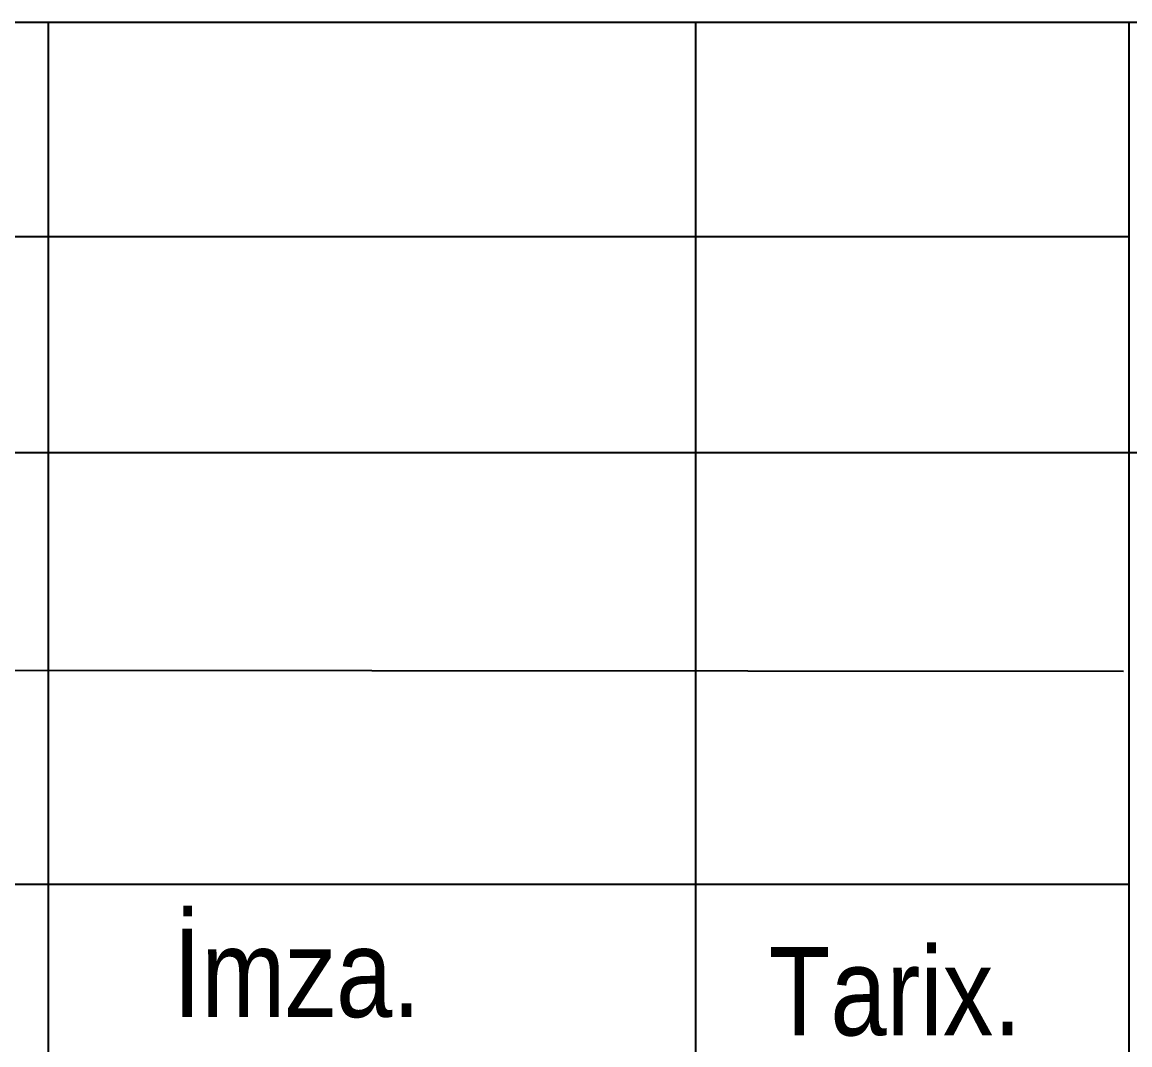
# Model space of a CAD drawing. Header units: millimetres. Extents: x 806395 to 2097197, y -233789 to 193681.
# Drawn here: x 2082111 to 2084680, y -173700 to -171328 of the extents above; entities that cross this region are included whole.
import ezdxf

# ---------------------------------------------------------------- set-up
doc = ezdxf.new("R2010")
doc.units = ezdxf.units.MM
doc.styles.add('style6', font='ARIALN.TTF', dxfattribs={"height": 300})

# ---------------------------------------------------------------- blocks, each defined once
blk = doc.blocks.new('ntnntyht')
at = {"lineweight": 25, "ltscale": 15}
for p, q in [((1983715.1, -44360.7), (2003044.9, -44360.7)), ((1987892, -44360.7), (1987892, -50104.7)), ((1989459.2, -50104.7), (1989459.2, -44360.9)), ((1990506.7, -44360.9), (1990506.7, -50106.1)), ((1983723.2, -44879.2), (1990506.7, -44879.2)), ((1983723.2, -45401.6), (1990506.7, -45401.6)), ((1990506.7, -45401.6), (2003046.2, -45401.6)), ((1990494, -45931.4), (1983713.7, -45926.7)), ((1983723.2, -46446.5), (1990506.7, -46446.5))]:
    blk.add_line(p, q, dxfattribs=at)
at = {"lineweight": 5, "ltscale": 15}
for p, q in [((1985804.8, -44360.7), (1987894.5, -44360.7)), ((1989461.8, -44360.9), (1990506.7, -44360.9)), ((1990499.8, -44879.3), (1990499.8, -44879.3))]:
    blk.add_line(p, q, dxfattribs=at)
at = {"lineweight": 25, "width": 6455.657, "attachment_point": 1, "style": 'style6'}
for s, insert, char_height in [('{\\fArial Narrow|b0|i0|c238|p34;İmza.\\fArial|b0|i0|c238|p34; }', (1988194.2, -46554.2), 213.615), ('Tarix.', (1989635, -46598.5), 213.61)]:
    blk.add_mtext(s, dxfattribs=dict(at, insert=insert, char_height=char_height))

msp = doc.modelspace()

# ---------------------------------------------------------------- block references
at = {"color": 3, "xscale": 0.9585492227979296, "yscale": 0.9585492227979296, "zscale": 0.9585492227979296}
msp.add_blockref('ntnntyht', (176678.857, -128806.512), dxfattribs=at)

doc.saveas('drawing.dxf')
